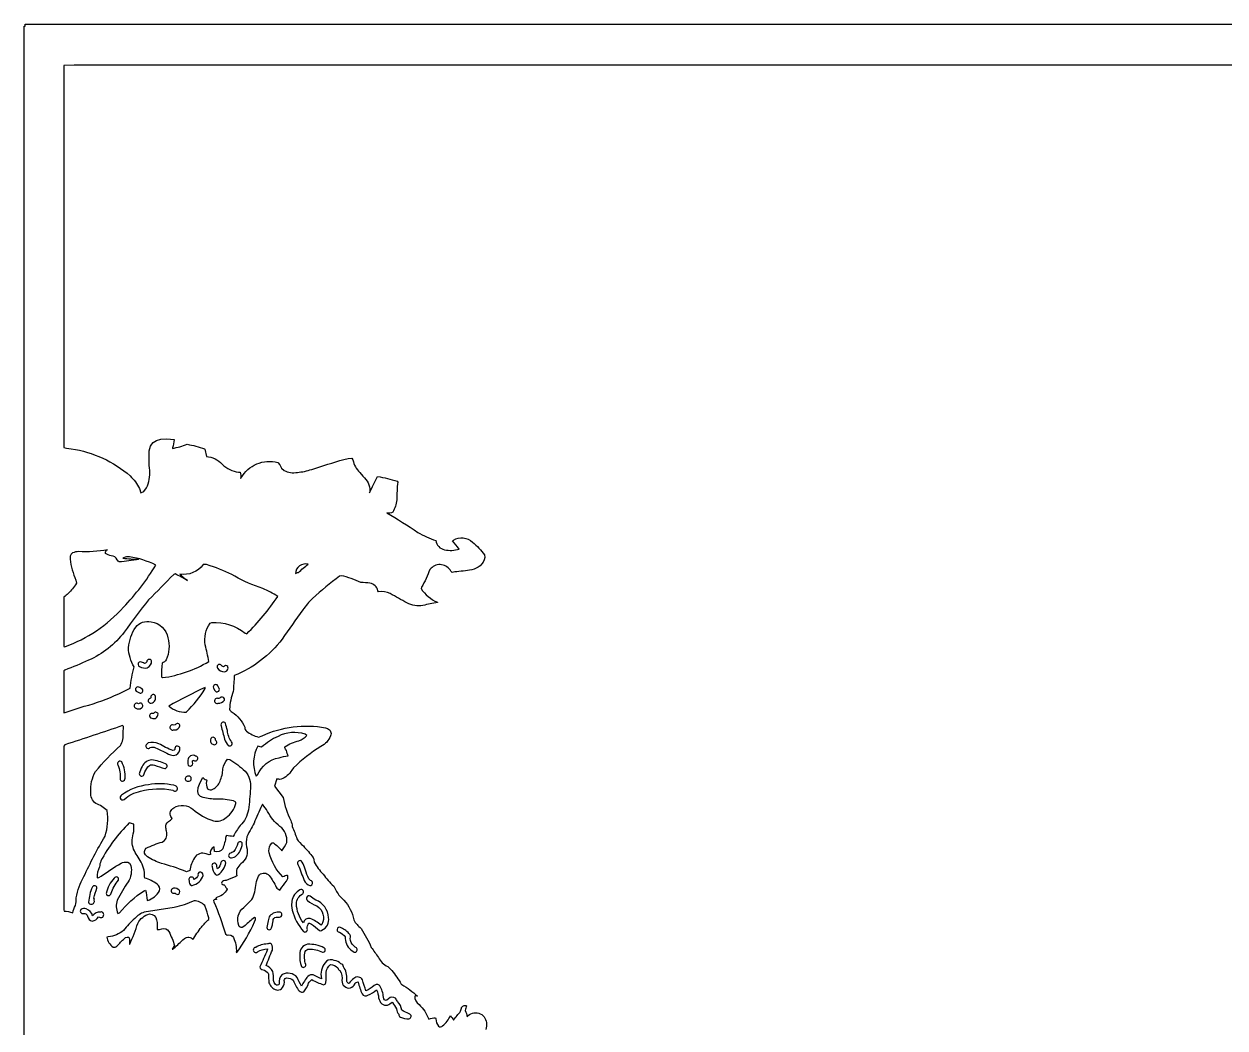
# Model space of a CAD drawing. Extents: x 1.4 to 96.1, y 1 to 80.1.
# Drawn here: x 21.63 to 37.08, y 26.14 to 39.06 of the extents above; entities that cross this region are included whole.
import ezdxf

# ---------------------------------------------------------------- set-up
doc = ezdxf.new("R2010")
doc.units = 0
doc.linetypes.add('0', pattern=[0])
doc.layers.add('1', color=7, linetype='0')

msp = doc.modelspace()

# ---------------------------------------------------------------- linework, layer by layer
at = {"layer": '1'}
msp.add_lwpolyline([(51.639099, 39.057007), (51.639099, 1.057022), (51.62521, 1.057022), (51.62521, 1.029236), (21.62521, 1.029236), (21.62521, 39.029236), (21.639097, 39.029236), (21.639097, 39.057007)], close=True, dxfattribs=at)
msp.add_lwpolyline([(51.11993, 38.529236), (22.268332, 38.529236), (22.139097, 38.523102), (22.139095, 33.610886), (22.171385, 33.600189), (22.233843, 33.59462, -0.13997), (22.991724, 33.243927, -0.087251), (23.109074, 33.081833), (23.126842, 33.026932), (23.166187, 33.044449), (23.201283, 33.089859, 0.140719), (23.241909, 33.315643, -0.03532), (23.236963, 33.56778, -0.154596), (23.288763, 33.674484), (23.330322, 33.700562), (23.387608, 33.716309), (23.462957, 33.720398), (23.558706, 33.711502, -0.061406), (23.533588, 33.604004), (23.534237, 33.599106, 0.057586), (23.724066, 33.65155, -0.038516), (23.948685, 33.593521), (23.952974, 33.588623), (23.971123, 33.494247, -0.192179), (24.175011, 33.394516, 0.150274), (24.386114, 33.29274), (24.404596, 33.292999, -0.159601), (24.411928, 33.211319), (24.416416, 33.216354, -0.342288), (24.890633, 33.41777), (24.9165, 33.387527), (24.939175, 33.343811), (24.97262, 33.313324, 0.162828), (25.14205, 33.28952, 0.057911), (25.326525, 33.327881, -0.007715), (25.739918, 33.457626), (25.794846, 33.468719), (25.842304, 33.473007), (25.85734, 33.449966, 0.148679), (25.94438, 33.288589), (25.985842, 33.242126), (26.005922, 33.218842, -0.229808), (26.072481, 33.024841, -0.024181), (26.17498, 33.238861, -0.027256), (26.425791, 33.176239), (26.43372, 33.16481, 0.022559), (26.419909, 32.936951, -0.105925), (26.369873, 32.777206, -0.206971), (26.294157, 32.769897, -0.017029), (26.692019, 32.5177, 0.054522), (26.923096, 32.412872, 0.326556), (27.037235, 32.295364, 0.143897), (27.223295, 32.30426, 0.003273), (27.140003, 32.409088), (27.149763, 32.419434, -0.326122), (27.395533, 32.393204, -0.05624), (27.550856, 32.227646), (27.553556, 32.193466, -0.304274), (27.386362, 32.03743, -0.021075), (27.16626, 32.009659), (27.134048, 32.003723), (27.116848, 32.019928, 0.504967), (26.861923, 32.055878, 0.016833), (26.84473, 32.042572, -0.065178), (26.738859, 31.813873), (26.733332, 31.796677, 0.144842), (26.944307, 31.619217), (26.945484, 31.614822, 0.036183), (26.757828, 31.57663, -0.158101), (26.551771, 31.610916, -0.008095), (26.336948, 31.730972, 0.146826), (26.18494, 31.753159), (26.178253, 31.767776, 0.312353), (26.075857, 31.86348, 0.056129), (25.96059, 31.872391, 0.063398), (25.705477, 31.961075), (25.686285, 31.95607, 0.023263), (25.335724, 31.669128, 0.04845), (25.213419, 31.52087, 0.006993), (24.945093, 31.144943, -0.138134), (24.33028, 30.67729, 0.00181), (24.318312, 30.47168, 0.078599), (24.27001, 30.243521, 0.278391), (24.301411, 30.207489, -0.137944), (24.468323, 30.011124, 0.290363), (24.488857, 29.961502, 0.114701), (24.642105, 29.885635), (24.689877, 29.903381, -0.149897), (25.504644, 30.005402), (25.530926, 29.995407, -0.428647), (25.568836, 29.902069, -0.194331), (25.444342, 29.765213, 0.056942), (25.093092, 29.488403), (25.070402, 29.461136, -0.18664), (24.931843, 29.342667, -0.143272), (24.879124, 29.348907), (24.846451, 29.252258), (24.96133, 29.106583, 0.089779), (25.057007, 28.814087, -0.064233), (25.076302, 28.734207, -0.032364), (25.135946, 28.576797, 0.074733), (25.219269, 28.484909, -0.017462), (25.345007, 28.337479, -0.135857), (25.356535, 28.28685), (25.359701, 28.276642, 0.060241), (25.473644, 28.120789, 0.039061), (25.609297, 27.967026, -0.097512), (25.644184, 27.899872, 0.076502), (25.741905, 27.786285, -0.139208), (25.869005, 27.533325, 0.109278), (25.962488, 27.423538, -0.04065), (26.093191, 27.180466, 0.010663), (26.18478, 27.051865, 0.194698), (26.305082, 26.933537, -0.095434), (26.357794, 26.881561, -0.036113), (26.479816, 26.708389), (26.486773, 26.702103, -0.059907), (26.686703, 26.552216, 0.206576), (26.651987, 26.552917, 0.251763), (26.708359, 26.444122, -0.121607), (26.832495, 26.258057, -0.10299), (26.918573, 26.273209), (26.923307, 26.259003, 0.17047), (26.958981, 26.16626, 0.357605), (27.011162, 26.169174, 0.098975), (27.11376, 26.30278, 0.019589), (27.152523, 26.245438, -0.009695), (27.242123, 26.358459), (27.252331, 26.397583, -0.473053), (27.319633, 26.430191, 0.025465), (27.303123, 26.368332, -0.059896), (27.327154, 26.287613, -0.676689), (27.573996, 26.211836, -0.136715), (27.565586, 26.123505)], format="xyb", dxfattribs=at)
for points in [[(22.192413, 31.731491, -0.020005), (22.139097, 31.686874), (22.139099, 31.049347), (22.148214, 31.046692, 0.124063), (22.903812, 31.554108, 0.054418), (23.320988, 32.097916, 0.073997), (22.983191, 32.203781, 0.107845), (22.905937, 32.192276), (22.898335, 32.185654, 0.024863), (23.098404, 32.172592, -0.026267), (22.850346, 32.137512), (22.836712, 32.148346), (22.825094, 32.165146, 0.285298), (22.746971, 32.21611, -0.077089), (22.672354, 32.246582, -0.381835), (22.700176, 32.29483, -0.058524), (22.327108, 32.271423, 0.089514), (22.249893, 32.253403), (22.231546, 32.236008), (22.220785, 32.210358), (22.217947, 32.174896, 0.068228), (22.292629, 31.903809), (22.298536, 31.863632, -0.072472)], [(23.678425, 31.937531, 0.04606), (23.728773, 31.901123, 0.005274), (23.569662, 31.983597), (23.552526, 31.97761, 0.000506), (23.228247, 31.649048, 0.020992), (22.914629, 31.234619, -0.125283), (22.454863, 30.873825, -0.022288), (22.148829, 30.74649), (22.139097, 30.738449), (22.139097, 30.198578), (22.154846, 30.201706), (22.401018, 30.281784, 0.04435), (22.844084, 30.443344), (22.991571, 30.512482, -0.039688), (23.040314, 30.78746, -0.128213), (22.969236, 31.035049, -0.117379), (23.061934, 31.299622, -0.286574), (23.259045, 31.366745, -0.328604), (23.476625, 31.162064, -0.166836), (23.454826, 30.877428, -0.166013), (23.40213, 30.837418, 0.026681), (23.394066, 30.658127), (23.408102, 30.649658, 0.101572), (24.001337, 30.85585, 0.031756), (23.956791, 31.069977, -0.197822), (24.019068, 31.348862), (24.041784, 31.358185, -0.182468), (24.469339, 31.222549), (24.491455, 31.21344, 0.050493), (24.889503, 31.695389, 0.007118), (24.698772, 31.797882, -0.058418), (24.336012, 31.955246, 0.034848), (24.021919, 32.089767), (23.971867, 32.103073), (23.931192, 32.104706, -0.286433), (23.628124, 31.982193, -0.006348)], [(25.142857, 32.001968, -0.091416), (25.154873, 32.001907, -0.028505), (25.282234, 32.107681, 0.484386), (25.117386, 31.987717, -0.143765)], [(23.211693, 30.777756, 0.328977), (23.267069, 30.865555, 0.806421), (23.205189, 30.854675, -0.517231), (23.16161, 30.838394), (23.15061, 30.842865), (23.138792, 30.849012, 1.097568), (23.113081, 30.791809, 0.221969)], [(24.204239, 30.725708, 0.5265), (24.24622, 30.793686, 0.51869), (24.193386, 30.78804, -0.138027), (24.159014, 30.814939, 0.878256), (24.116592, 30.769745, 0.253107)], [(23.101267, 30.527573, 0.951792), (23.076651, 30.47023), (23.111061, 30.45331, 1.103449), (23.12919, 30.513992, 0.004341)], [(23.710615, 30.206802), (23.71381, 30.206985), (23.715176, 30.20813, 0.059638), (23.956776, 30.508087), (23.95607, 30.523224, 0.017883), (23.488461, 30.284576, 0.195547)], [(24.120338, 30.469604, 0.416246), (24.136475, 30.510956), (24.120445, 30.542664, 1.039042), (24.063681, 30.516434), (24.079643, 30.48497, 0.403841)], [(23.137617, 30.260193, 1.130738), (23.097158, 30.311602, 1.16154), (23.061893, 30.256592, 0.308366)], [(23.2621, 30.322342, 0.496154), (23.311893, 30.420517, 0.822447), (23.256687, 30.390961, -0.368169), (23.243963, 30.382065, 0.952419)], [(24.122824, 30.320267, 0.244376), (24.202915, 30.358109, 0.804672), (24.150476, 30.390808, -0.201522), (24.108303, 30.383865, 1.185208)], [(23.2799, 30.1884, 1.113914), (23.269026, 30.126587, 0.535062), (23.350182, 30.182999, 0.704203), (23.291201, 30.186447, -0.081009)], [(22.901199, 29.953064, -0.014329), (22.907269, 30.022552), (22.892548, 30.032654, -0.003356), (22.151609, 29.78627), (22.139097, 29.77005), (22.139095, 27.663879), (22.139723, 27.645432, -0.116567), (22.251984, 27.623962, -0.083311), (22.287294, 27.718948, 0.069064), (22.295988, 27.817871, -0.072378), (22.394487, 28.089783, -0.022629), (22.667276, 28.610138, 0.127801), (22.69338, 28.939743, 0.09934), (22.550272, 29.03096, -0.269702), (22.484165, 29.177948, -0.143213), (22.544535, 29.440857, -0.043199), (22.865271, 29.774994, 0.155734), (22.900566, 29.940731), (22.900888, 29.946898)], [(23.557796, 29.978241, 0.366561), (23.630398, 30.029083, 0.773381), (23.570965, 30.043823, -0.207284), (23.537165, 30.043871, 1.242492), (23.550316, 29.97851, 0.014927)], [(24.289429, 29.776489, 0.454268), (24.295351, 29.823502, -0.127837), (24.241966, 29.970062, 0.040552), (24.215624, 30.063049, 0.913229), (24.16139, 30.031799, 0.000901), (24.205671, 29.858627, 0.082637), (24.253777, 29.777084, 0.313939)], [(24.075113, 29.787369, 0.761363), (24.090578, 29.845535, 1.068305), (24.026194, 29.850037, 0.492621)], [(25.012796, 29.673752, 0.097453), (24.980461, 29.74881), (24.98205, 29.759201, -0.101093), (25.16288, 29.838486, 0.112547), (25.265423, 29.905182), (25.242458, 29.923706, 0.192526), (24.894348, 29.893723, 0.089492), (24.682323, 29.753891), (24.633432, 29.769958, 0.225094), (24.612999, 29.382721), (24.628815, 29.398483, -0.248476), (24.906229, 29.619934, -0.032012), (25.024437, 29.643005, -0.048089)], [(23.5832, 29.656982, 0.305984), (23.628096, 29.749512, 0.90274), (23.565794, 29.727295, -0.412524), (23.539822, 29.713013, -0.047913), (23.359091, 29.800472, 0.167396), (23.223743, 29.809204, 0.174561), (23.190792, 29.774826, 0.735522), (23.248484, 29.74939, -0.232413), (23.31558, 29.748108, -0.005735), (23.509804, 29.655319, 0.156599)], [(22.893476, 29.318069, 0.456107), (22.925209, 29.35582, 0.130729), (22.883127, 29.565201, 0.881706), (22.833326, 29.527695, -0.114281), (22.863256, 29.341202, 0.339927)], [(23.18181, 29.436539, -0.130395), (23.238216, 29.519577, -0.215786), (23.30484, 29.524612, 0.006378), (23.436377, 29.47995, 0.822559), (23.445637, 29.540543, 0.075443), (23.268719, 29.591599, 0.289883), (23.146072, 29.505417, 0.067111), (23.108387, 29.412766, 0.761202), (23.167101, 29.39917)], [(23.968369, 29.341293, -0.421314), (23.972761, 29.314392, 0.16483), (23.985964, 29.221497, 0.373329), (24.053955, 29.214989, 0.222516), (24.147266, 29.317764, 0.09265), (24.18388, 29.477432, -0.136006), (24.244076, 29.599411), (24.273586, 29.597397, -0.053265), (24.469221, 29.447199, -0.203151), (24.538191, 29.225494, -0.013492), (24.513372, 28.947845, -0.14686), (24.407545, 28.746307, 0.053626), (24.317469, 28.608032, -0.049967), (24.22891, 28.617737), (24.222719, 28.60524, -0.049658), (24.182787, 28.449524, -0.367332), (24.077255, 28.414398, -0.058795), (24.072281, 28.472794, 0.332649), (24.022478, 28.372879), (24.005762, 28.371017), (23.969517, 28.38324, 0.36769), (23.817606, 28.330994, 0.112435), (23.760462, 28.170822, 0.056949), (23.715727, 28.15097), (23.700583, 28.158859, 0.037098), (23.395195, 28.258926, -0.06369), (23.21512, 28.343964), (23.188625, 28.369873, -0.41213), (23.198198, 28.456604, -0.045581), (23.401602, 28.535521, 0.354286), (23.461697, 28.657522, 0.032927), (23.44783, 28.719852, -0.261647), (23.48498, 28.798218), (23.51099, 28.817245), (23.529715, 28.838699), (23.515284, 28.862869, -0.438672), (23.553034, 28.974915, -0.335085), (23.79734, 28.956619, 0.094843), (24.063007, 28.805878, 0.232556), (24.225845, 28.849993, 0.176707), (24.35063, 29.030106), (24.351738, 29.047943), (24.32185, 29.065155, 0.065046), (24.10265, 29.086212, -0.048002), (23.931316, 29.105942), (23.895761, 29.122803), (23.871778, 29.148514), (23.861536, 29.18512), (23.867207, 29.234634), (23.890959, 29.299118), (23.927801, 29.367188, 0.161242), (23.967548, 29.336304), (23.968668, 29.339874)], [(23.765347, 29.512329, 0.495105), (23.793568, 29.562164, -0.089269), (23.798262, 29.587357), (23.804762, 29.585205), (23.811182, 29.582825, 1.261458), (23.832264, 29.64151, 0.57852), (23.733356, 29.58725, 0.137024), (23.738777, 29.524109, 0.246391)], [(23.730444, 29.380568, 1.150546), (23.74184, 29.318058, 1.316223)], [(22.91473, 29.083725, -0.137844), (23.126055, 29.188446, -0.118665), (23.537821, 29.202759), (23.544031, 29.19931, 1.310379), (23.574074, 29.256409), (23.55427, 29.264587, 0.105691), (23.225677, 29.271271, 0.134338), (22.880207, 29.139286), (22.872231, 29.128771, 1.00229)], [(24.534279, 28.685623, 0.232317), (24.496321, 28.444168, -0.275611), (24.415062, 28.254898, 0.086212), (24.364923, 28.19165, 0.100457), (24.361954, 28.099014), (24.351803, 28.093155, 0.019389), (24.224339, 28.040359, 0.2503), (24.168648, 28.017929, 0.530122), (24.192776, 27.985977, -0.363844), (24.215902, 27.958893, 0.05679), (24.239561, 27.93338), (24.239033, 27.928024, -0.211371), (24.091526, 27.817337), (24.10236, 27.795975, 0.193478), (24.062298, 27.784592), (24.066212, 27.768112, -0.025507), (24.21921, 27.354324), (24.238235, 27.338364, -0.389933), (24.32023, 27.306107, -0.126361), (24.356539, 27.116562), (24.362825, 27.113846, 0.049932), (24.592062, 27.507217), (24.602989, 27.539825), (24.605337, 27.561661), (24.592741, 27.564362), (24.571472, 27.552002, 0.006114), (24.454334, 27.449478), (24.433245, 27.437973, -0.521081), (24.390194, 27.460814, -0.342639), (24.4533, 27.693657, 0.001685), (24.555378, 27.797546), (24.569622, 27.818634, 0.054872), (24.617605, 28.029007, -0.10153), (24.656267, 28.11377, -0.442703), (24.777378, 28.104507, -0.054421), (24.870813, 27.954956, 0.127175), (24.91485, 27.917496), (24.925917, 27.927582, -0.05426), (25.003553, 28.030701, 0.170487), (25.020994, 28.10173), (25.016663, 28.105499, 0.07999), (24.95714, 28.086945, -0.132461), (24.778366, 28.397614, -0.15366), (24.792645, 28.496841), (24.817947, 28.525543), (24.833544, 28.524338, -0.056338), (24.94079, 28.424118, 0.059701), (25.005909, 28.52951, 0.262228), (24.918207, 28.736191, -0.10665), (24.759617, 28.92807, 0.035147), (24.694094, 29.020401), (24.683907, 29.005478, 0.01736), (24.584318, 28.77774, -0.007686)], [(23.031519, 28.641769, 0.086086), (23.036739, 28.76445, 0.033919), (22.979149, 28.780502, 0.077938), (22.613863, 28.291763, 0.083413), (22.596972, 28.215393, 0.151243), (22.567358, 28.07547), (22.588272, 28.080673), (22.61879, 28.097092, -0.022933), (22.873646, 28.262726, -0.13485), (22.959532, 28.276566), (22.982637, 28.261459), (22.998371, 28.231613, -0.204664), (22.964569, 28.022827, 0.027116), (22.825806, 27.787918, 0.219199), (22.833895, 27.618103), (22.854427, 27.623856, -0.077666), (23.169558, 27.908707), (23.189306, 27.916916, -0.061968), (23.208292, 27.785553), (23.215097, 27.783554, 0.205947), (23.366684, 27.908829, 0.329286), (23.338976, 27.994736, 0.076437), (23.181194, 28.071274), (23.176302, 28.0905, 0.162491), (23.117863, 28.297806), (23.079889, 28.360107, -0.132821), (23.015503, 28.537048, -0.055461)], [(24.2936, 28.331375, 0.253017), (24.404221, 28.420334, 0.098636), (24.433704, 28.515198, 0.725373), (24.374466, 28.519836, -0.103293), (24.325201, 28.414841, -0.091645), (24.271065, 28.388186, 0.807395)], [(24.125711, 28.116791, 0.207131), (24.221144, 28.267441, 0.873395), (24.159307, 28.271118, -0.143994), (24.116455, 28.19101, -0.047812), (24.102518, 28.247543, 0.931275), (24.044598, 28.220001, 0.146788), (24.089584, 28.116623, 0.317475)], [(25.232065, 28.212189, 0.12233), (25.189999, 28.292341, 0.895916), (25.15403, 28.238754, -0.001354), (25.229876, 28.040039, 0.17414), (25.304688, 27.975037, 0.937791), (25.310862, 28.038513, -0.122217), (25.253813, 28.148697)], [(23.786991, 27.977432, 0.285914), (23.929834, 28.10635, 0.494019), (23.883171, 28.148533, 0.40282), (23.865349, 28.108322, -0.192265), (23.811543, 28.052567, 1.251322), (23.749601, 28.039703, 0.383547), (23.781036, 27.977045), (23.784023, 27.977095)], [(22.493496, 27.734161, 0.470727), (22.529621, 27.787292, 0.23694), (22.524305, 27.814911, -0.021344), (22.563604, 27.942703, 0.75456), (22.505186, 27.956848, 0.091883), (22.45591, 27.760452, 0.436602)], [(22.712933, 27.845444, 0.391765), (22.745222, 27.876312, -0.106206), (22.840603, 28.04361, 0.889448), (22.785053, 28.072205, 0.133283), (22.681763, 27.874146, 0.390173)], [(23.616283, 27.86673, 0.574442), (23.610281, 27.925583, 0.295296), (23.529997, 27.933182, 0.851189), (23.564402, 27.879181), (23.568192, 27.878174, 0.401369)], [(25.256092, 27.381897, 0.366259), (25.270161, 27.420456, -0.156427), (25.287525, 27.48999, -0.204906), (25.323641, 27.478531, -0.040918), (25.426573, 27.398087, 0.285353), (25.458071, 27.400848, 0.342426), (25.544161, 27.563293, 0.293929), (25.379971, 27.789078, -0.071453), (25.304813, 27.839279, 0.963383), (25.272488, 27.785004, 0.081243), (25.391272, 27.71434, -0.39171), (25.4578, 27.474688, -0.045398), (25.447079, 27.465347, 0.086569), (25.30846, 27.552414, 0.392999), (25.21916, 27.495361, -0.147729), (25.129025, 27.740555, -0.270238), (25.21129, 27.869049, 0.910465), (25.175711, 27.92009, 0.224352), (25.070755, 27.77507), (25.066916, 27.719208), (25.074892, 27.659805, 0.109817), (25.221302, 27.384598, 0.30487)], [(22.583895, 27.57164, 0.128879), (22.627598, 27.563021, 0.691768), (22.62225, 27.635883), (22.611044, 27.634655, 0.286654), (22.508341, 27.584793, 0.225246), (22.425529, 27.675684, 0.186781), (22.358749, 27.669193, 0.656487), (22.380194, 27.615128), (22.405607, 27.614761, -0.355017), (22.441109, 27.580124, 0.289902), (22.500902, 27.518509, 0.224298)], [(23.907909, 27.440216, -0.04519), (24.003834, 27.539795), (24.003666, 27.561285, -0.000736), (23.957859, 27.705868), (23.949816, 27.719894, 0.172085), (23.812397, 27.779587, -0.074978), (23.556786, 27.694473), (23.171715, 27.63382, 0.109664), (23.049555, 27.552673, 0.03068), (22.903341, 27.399231, -0.176729), (22.709139, 27.316574), (22.691526, 27.313522, 0.212295), (22.770247, 27.184326, 0.302799), (22.818977, 27.194107), (22.83437, 27.207779, -0.070741), (22.932932, 27.305206), (22.951805, 27.311569), (22.971785, 27.3116), (22.980169, 27.304718, -0.01449), (22.982666, 27.215607), (22.987885, 27.220688, 0.007132), (23.091272, 27.488876, -0.231187), (23.24037, 27.609741, -0.374229), (23.330753, 27.536057, -0.094583), (23.340242, 27.464127), (23.338167, 27.411789), (23.367157, 27.410248), (23.398851, 27.418259, -0.366945), (23.489954, 27.383545, -0.037725), (23.56245, 27.202591, 0.012099), (23.530796, 27.156647), (23.534573, 27.156448, 0.035209), (23.666752, 27.276276), (23.688984, 27.293228, -0.454403), (23.798788, 27.279434, -0.042125)], [(24.82358, 27.48053), (24.830423, 27.52301, -0.382599), (24.867676, 27.567993), (24.89094, 27.570358), (24.913874, 27.570387, 0.870142), (24.918884, 27.632126, 0.247568), (24.788443, 27.586025, 0.158425), (24.768181, 27.520676, -0.003781), (24.749025, 27.434418, 0.837134), (24.811035, 27.432892, 0.044327)], [(25.90358, 27.127563, 0.552883), (25.887409, 27.180801, -0.15086), (25.823889, 27.268936), (25.822203, 27.294952, 0.358925), (25.806332, 27.359436, 0.123256), (25.688972, 27.438171, 1.056085), (25.682617, 27.374588, -0.104628), (25.759325, 27.317551, 0.25472), (25.828856, 27.149323), (25.85935, 27.125061, 0.407722)], [(26.577257, 26.262484, 0.879162), (26.580404, 26.324692, -0.009707), (26.484539, 26.37326, 0.17187), (26.431913, 26.482986, -0.008562), (26.406759, 26.525192, 0.403871), (26.315052, 26.518585), (26.294397, 26.502869, -0.526457), (26.256323, 26.517731), (26.249846, 26.539688, 0.125242), (26.201281, 26.687042, 0.435301), (26.129734, 26.688492, -0.077155), (26.024927, 26.621506, -0.02767), (25.980938, 26.762192, 0.493939), (25.866627, 26.779144, 0.098496), (25.807688, 26.717926, -0.403987), (25.793146, 26.722214, -0.283854), (25.778393, 26.7686, 0.181499), (25.734135, 26.93132, 0.441289), (25.702501, 26.966705, 0.202552), (25.616772, 27.012573), (25.592773, 27.018997, 0.345041), (25.500393, 26.981384, 0.240683), (25.451374, 26.781036), (25.451309, 26.776337, -0.030541), (25.345383, 26.825653, 0.264584), (25.278425, 26.806931, 0.086069), (25.197227, 26.679504, -0.029384), (25.139957, 26.792572, 0.356815), (24.945086, 26.830368, 0.224551), (24.909441, 26.713287, -0.647285), (24.860773, 26.703903, -0.110893), (24.833561, 26.754074, 0.105941), (24.825186, 26.870789, 0.192359), (24.739222, 26.94519, -0.001747), (24.820593, 27.145874, 0.165912), (24.810596, 27.220367, 0.384814), (24.764521, 27.225708), (24.756203, 27.223679, 0.134715), (24.605745, 27.179535, 1.35125), (24.62719, 27.120834, -0.152164), (24.757357, 27.160568), (24.757505, 27.154663), (24.754978, 27.146154, 0.00025), (24.660929, 26.929733, 0.464462), (24.701132, 26.893356, -0.166844), (24.767315, 26.847137), (24.771336, 26.834106, 0.00826), (24.774958, 26.7258, 0.238592), (24.872217, 26.632177), (24.886612, 26.631134, 0.27138), (24.951107, 26.663197, 0.198423), (24.973782, 26.755249, -0.426947), (25.006115, 26.786484, -0.210539), (25.08823, 26.757477, 0.083096), (25.16658, 26.619827, 0.265741), (25.225376, 26.607712, 0.084086), (25.287588, 26.719757, -0.138129), (25.329803, 26.765045, 0.048629), (25.476639, 26.699829, 0.378003), (25.508368, 26.728485, 0.054287), (25.510773, 26.856339, -0.222138), (25.568293, 26.95932, -0.200844), (25.663219, 26.915665, 0.32279), (25.690105, 26.882614, -0.170201), (25.715832, 26.752365, 0.478824), (25.824129, 26.658852, 0.237869), (25.883999, 26.713974, -0.153199), (25.91995, 26.738098), (25.924025, 26.734009, 0.048519), (25.975883, 26.580643, 0.408254), (26.049852, 26.564056, 0.075443), (26.161098, 26.633698, -0.102611), (26.187031, 26.532471, 0.129594), (26.227249, 26.453903), (26.262272, 26.437958), (26.300562, 26.438232, 0.081797), (26.363417, 26.476212), (26.365755, 26.470795, -0.028), (26.417479, 26.389023, 0.191978), (26.448883, 26.319, 0.353794), (26.467537, 26.284088, 0.142962)], [(25.227381, 26.923584, 0.39094), (25.250702, 26.958923, -0.144807), (25.243584, 27.128052, -0.268499), (25.292339, 27.158844, -0.117086), (25.464367, 27.117767, 0.866549), (25.484241, 27.176346, 0.126433), (25.273453, 27.220201, 0.369423), (25.172871, 27.092422, 0.101053), (25.19434, 26.935837, 0.308864)]]:
    msp.add_lwpolyline(points, format="xyb", close=True, dxfattribs=at)

doc.saveas('drawing.dxf')
